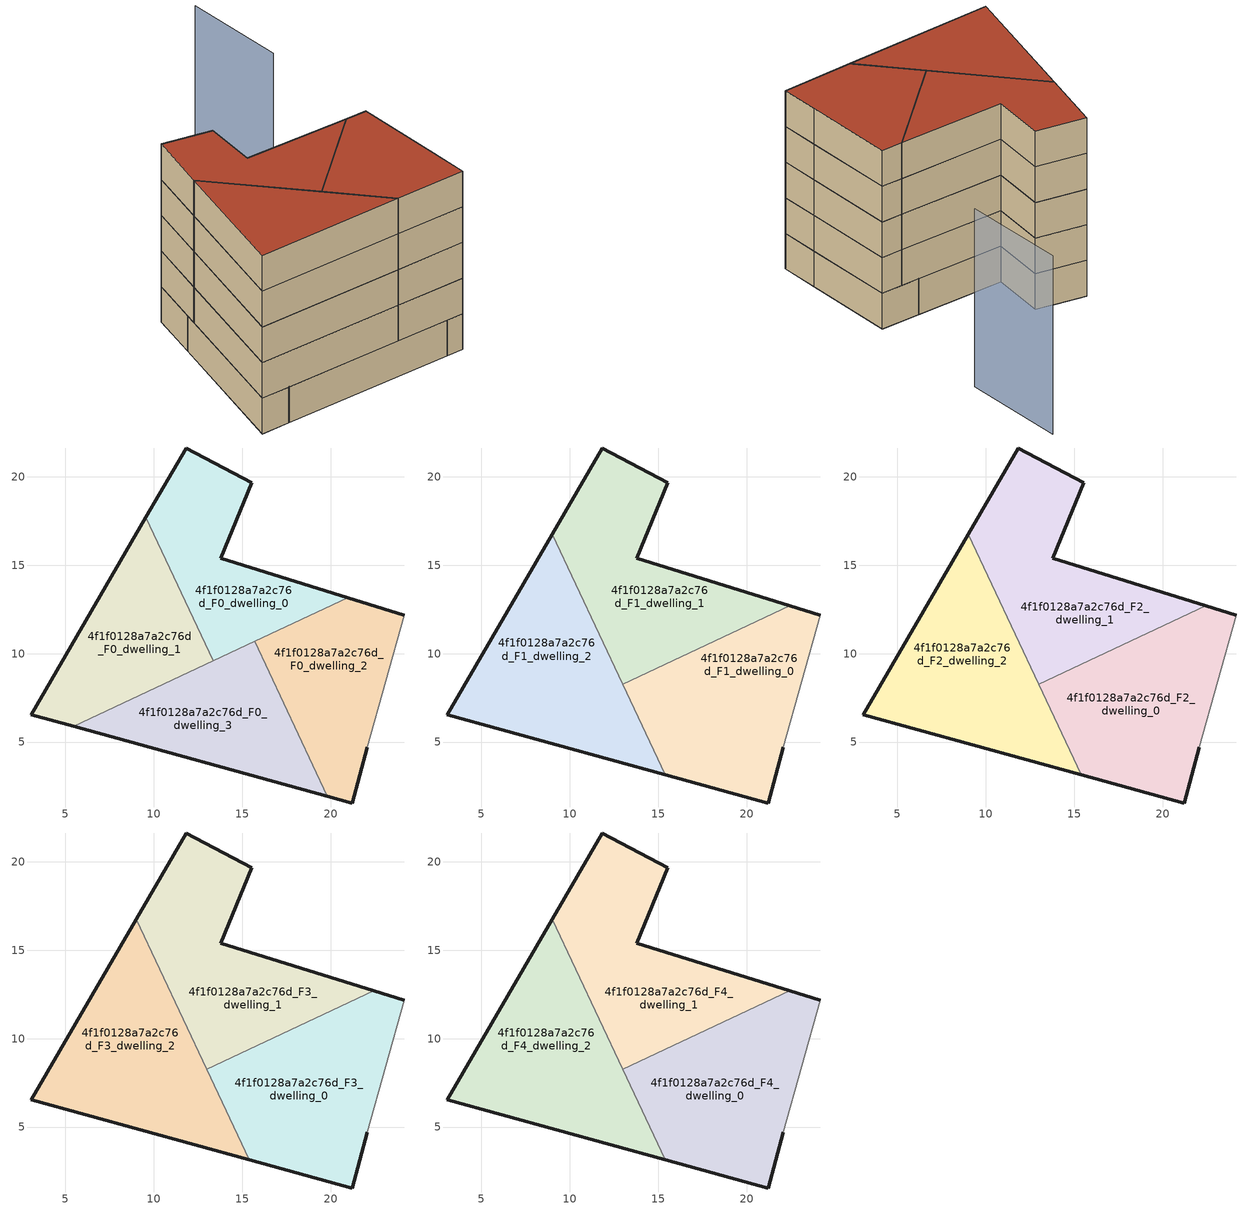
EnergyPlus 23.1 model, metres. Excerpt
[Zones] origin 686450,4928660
4f1f0128a7a2c76d_F0_dwelling_0
 floor ground (EU_floor_Construction): 20.95,13.16 13.76,15.39 15.52,19.67 11.82,21.62 9.55,17.7 13.36,9.59 z0
 wall outside (EU_wall_Construction): 9.55,17.7 11.82,21.62 15.52,19.67 13.76,15.39 20.95,13.16 z0:3
 wall to 4f1f0128a7a2c76d_F0_dwelling_1 (EU_wall_Construction): 13.36,9.59 9.55,17.7 z0:3
 wall to 4f1f0128a7a2c76d_F0_dwelling_2 (EU_wall_Construction): 20.95,13.16 15.69,10.69 z0:3
 wall to 4f1f0128a7a2c76d_F0_dwelling_3 (EU_wall_Construction): 15.69,10.69 13.36,9.59 z0:3
4f1f0128a7a2c76d_F0_dwelling_1
 floor ground (EU_floor_Construction): 13.36,9.59 9.55,17.7 3.07,6.55 5.47,5.89 z0
 wall outside (EU_wall_Construction): 5.47,5.89 3.07,6.55 9.55,17.7 z0:3
 wall to 4f1f0128a7a2c76d_F0_dwelling_3 (EU_wall_Construction): 13.36,9.59 5.47,5.89 z0:3
4f1f0128a7a2c76d_F0_dwelling_2
 floor ground (EU_floor_Construction): 21.2,1.56 22.06,4.7 24.13,12.18 20.95,13.16 15.69,10.69 19.8,1.95 z0
 wall outside (EU_wall_Construction): 20.95,13.16 24.13,12.18 / 22.06,4.7 21.2,1.56 19.8,1.95 z0:3
 wall adiabatic (EU_wall_Construction): 24.13,12.18 22.06,4.7 z0:3
 wall to 4f1f0128a7a2c76d_F0_dwelling_3 (EU_wall_Construction): 19.8,1.95 15.69,10.69 z0:3
4f1f0128a7a2c76d_F0_dwelling_3
 floor ground (EU_floor_Construction): 19.8,1.95 15.69,10.69 5.47,5.89 z0
 wall outside (EU_wall_Construction): 19.8,1.95 5.47,5.89 z0:3
4f1f0128a7a2c76d_F1_dwelling_0
 floor to 4f1f0128a7a2c76d_F0_dwelling_2 (EU_floor_Construction): 21.2,1.56 22.06,4.7 24.13,12.18 22.43,12.71 16.13,9.74 19.8,1.95 z3
 floor to 4f1f0128a7a2c76d_F0_dwelling_3 (EU_floor_Construction): 19.8,1.95 16.13,9.74 12.98,8.26 15.37,3.16 z3
 wall outside (EU_wall_Construction): 22.06,4.7 21.2,1.56 15.37,3.16 / 22.43,12.71 24.13,12.18 z3:6
 wall to 4f1f0128a7a2c76d_F1_dwelling_1 (EU_wall_Construction): 12.98,8.26 22.43,12.71 z3:6
 wall adiabatic (EU_wall_Construction): 24.13,12.18 22.06,4.7 z3:6
 wall to 4f1f0128a7a2c76d_F1_dwelling_2 (EU_wall_Construction): 15.37,3.16 12.98,8.26 z3:6
4f1f0128a7a2c76d_F1_dwelling_1
 floor to 4f1f0128a7a2c76d_F0_dwelling_0 (EU_floor_Construction): 20.95,13.16 13.76,15.39 15.52,19.67 11.82,21.62 9.55,17.7 13.36,9.59 z3
 floor to 4f1f0128a7a2c76d_F0_dwelling_1 (EU_floor_Construction): 13.36,9.59 9.55,17.7 8.99,16.74 12.53,9.2 z3
 floor to 4f1f0128a7a2c76d_F0_dwelling_2 (EU_floor_Construction): 22.43,12.71 20.95,13.16 15.69,10.69 16.13,9.74 z3
 floor to 4f1f0128a7a2c76d_F0_dwelling_3 (EU_floor_Construction): 16.13,9.74 15.69,10.69 12.53,9.2 12.98,8.26 z3
 wall outside (EU_wall_Construction): 8.99,16.74 11.82,21.62 15.52,19.67 13.76,15.39 22.43,12.71 z3:6
 wall to 4f1f0128a7a2c76d_F1_dwelling_2 (EU_wall_Construction): 12.98,8.26 8.99,16.74 z3:6
4f1f0128a7a2c76d_F1_dwelling_2
 floor to 4f1f0128a7a2c76d_F0_dwelling_1 (EU_floor_Construction): 12.53,9.2 8.99,16.74 3.07,6.55 5.48,5.89 z3
 floor to 4f1f0128a7a2c76d_F0_dwelling_3 (EU_floor_Construction): 15.37,3.16 12.53,9.2 5.48,5.89 z3
 wall outside (EU_wall_Construction): 15.37,3.16 3.07,6.55 8.99,16.74 z3:6
4f1f0128a7a2c76d_F2_dwelling_0
 floor to 4f1f0128a7a2c76d_F1_dwelling_0 (EU_floor_Construction): 21.2,1.56 22.06,4.7 24.13,12.18 22.43,12.71 12.98,8.26 15.37,3.16 z6
 wall outside (EU_wall_Construction): 22.06,4.7 21.2,1.56 15.37,3.16 / 22.43,12.71 24.13,12.18 z6:9
 wall to 4f1f0128a7a2c76d_F2_dwelling_1 (EU_wall_Construction): 12.98,8.26 22.43,12.71 z6:9
 wall adiabatic (EU_wall_Construction): 24.13,12.18 22.06,4.7 z6:9
 wall to 4f1f0128a7a2c76d_F2_dwelling_2 (EU_wall_Construction): 15.37,3.16 12.98,8.26 z6:9
4f1f0128a7a2c76d_F2_dwelling_1
 floor to 4f1f0128a7a2c76d_F1_dwelling_1 (EU_floor_Construction): 22.43,12.71 13.76,15.39 15.52,19.67 11.82,21.62 8.99,16.74 12.98,8.26 z6
 wall outside (EU_wall_Construction): 8.99,16.74 11.82,21.62 15.52,19.67 13.76,15.39 22.43,12.71 z6:9
 wall to 4f1f0128a7a2c76d_F2_dwelling_2 (EU_wall_Construction): 12.98,8.26 8.99,16.74 z6:9
4f1f0128a7a2c76d_F2_dwelling_2
 floor to 4f1f0128a7a2c76d_F1_dwelling_2 (EU_floor_Construction): 15.37,3.16 8.99,16.74 3.07,6.55 z6
 wall outside (EU_wall_Construction): 15.37,3.16 3.07,6.55 8.99,16.74 z6:9
4f1f0128a7a2c76d_F3_dwelling_0
 floor to 4f1f0128a7a2c76d_F2_dwelling_0 (EU_floor_Construction): 21.2,1.56 22.06,4.7 24.13,12.18 22.43,12.71 12.98,8.26 15.37,3.16 z9
 wall outside (EU_wall_Construction): 22.06,4.7 21.2,1.56 15.37,3.16 / 22.43,12.71 24.13,12.18 z9:12
 wall to 4f1f0128a7a2c76d_F3_dwelling_1 (EU_wall_Construction): 12.98,8.26 22.43,12.71 z9:12
 wall adiabatic (EU_wall_Construction): 24.13,12.18 22.06,4.7 z9:12
 wall to 4f1f0128a7a2c76d_F3_dwelling_2 (EU_wall_Construction): 15.37,3.16 12.98,8.26 z9:12
4f1f0128a7a2c76d_F3_dwelling_1
 floor to 4f1f0128a7a2c76d_F2_dwelling_1 (EU_floor_Construction): 22.43,12.71 13.76,15.39 15.52,19.67 11.82,21.62 8.99,16.74 12.98,8.26 z9
 wall outside (EU_wall_Construction): 8.99,16.74 11.82,21.62 15.52,19.67 13.76,15.39 22.43,12.71 z9:12
 wall to 4f1f0128a7a2c76d_F3_dwelling_2 (EU_wall_Construction): 12.98,8.26 8.99,16.74 z9:12
4f1f0128a7a2c76d_F3_dwelling_2
 floor to 4f1f0128a7a2c76d_F2_dwelling_2 (EU_floor_Construction): 15.37,3.16 8.99,16.74 3.07,6.55 z9
 wall outside (EU_wall_Construction): 15.37,3.16 3.07,6.55 8.99,16.74 z9:12
4f1f0128a7a2c76d_F4_dwelling_0
 floor to 4f1f0128a7a2c76d_F3_dwelling_0 (EU_floor_Construction): 21.2,1.56 22.06,4.7 24.13,12.18 22.43,12.71 12.98,8.26 15.37,3.16 z12
 wall outside (EU_wall_Construction): 22.06,4.7 21.2,1.56 15.37,3.16 / 22.43,12.71 24.13,12.18 z12:15
 wall to 4f1f0128a7a2c76d_F4_dwelling_1 (EU_wall_Construction): 12.98,8.26 22.43,12.71 z12:15
 wall adiabatic (EU_wall_Construction): 24.13,12.18 22.06,4.7 z12:15
 wall to 4f1f0128a7a2c76d_F4_dwelling_2 (EU_wall_Construction): 15.37,3.16 12.98,8.26 z12:15
 roof outside (EU_roof_Construction): 24.13,12.18 22.06,4.7 21.2,1.56 15.37,3.16 12.98,8.26 22.43,12.71 z15
4f1f0128a7a2c76d_F4_dwelling_1
 floor to 4f1f0128a7a2c76d_F3_dwelling_1 (EU_floor_Construction): 22.43,12.71 13.76,15.39 15.52,19.67 11.82,21.62 8.99,16.74 12.98,8.26 z12
 wall outside (EU_wall_Construction): 8.99,16.74 11.82,21.62 15.52,19.67 13.76,15.39 22.43,12.71 z12:15
 wall to 4f1f0128a7a2c76d_F4_dwelling_2 (EU_wall_Construction): 12.98,8.26 8.99,16.74 z12:15
 roof outside (EU_roof_Construction): 15.52,19.67 13.76,15.39 22.43,12.71 12.98,8.26 8.99,16.74 11.82,21.62 z15
4f1f0128a7a2c76d_F4_dwelling_2
 floor to 4f1f0128a7a2c76d_F3_dwelling_2 (EU_floor_Construction): 15.37,3.16 8.99,16.74 3.07,6.55 z12
 wall outside (EU_wall_Construction): 15.37,3.16 3.07,6.55 8.99,16.74 z12:15
 roof outside (EU_roof_Construction): 8.99,16.74 15.37,3.16 3.07,6.55 z15
shading: 26.99,22.36 29.21,30.81 z0:15
[Building]
EU S2 Campaign: North Axis=0; Terrain=City; Solar Distribution=FullExterior
[Site:Location]
Bologna: Latitude=44.5; Longitude=11.25; Time Zone=1; Elevation=37
[SizingPeriod:WeatherFileDays]
AnnualSizingPeriod: Begin Month=1; Begin Day of Month=1; End Month=12; End Day of Month=31; Day of Week for Start Day=Monday; Use Weather File Daylight Saving Period=No; Use Weather File Rain and Snow Indicators=No
[MATERIAL]
EU_InternalMass_Material: Roughness=MediumRough; Thickness=0.1; Conductivity=1; Density=1800; Specific Heat=900; Thermal Absorptance=0.9; Solar Absorptance=0.7; Visible Absorptance=0.7
[MATERIAL:NOMASS] Roughness=MediumRough; Thermal Absorptance=0.9; Solar Absorptance=0.7; Visible Absorptance=0.7
Name | Thermal Resistance
EU_wall_NoMass | 0.905828
EU_roof_NoMass | 0.37593
EU_floor_NoMass | 0.67114
[CONSTRUCTION]
EU_wall_Construction: EU_wall_NoMass
EU_roof_Construction: EU_roof_NoMass
EU_floor_Construction: EU_floor_NoMass
EU_InternalMass_Construction: EU_InternalMass_Material
[ZONE] Type=1; Multiplier=1; Ceiling Height=autocalculate; Floor Area=autocalculate; Part of Total Floor Area=Yes
Name | Volume
4f1f0128a7a2c76d_F0_dwelling_0 | 163.531
4f1f0128a7a2c76d_F1_dwelling_0; 4f1f0128a7a2c76d_F2_dwelling_0; 4f1f0128a7a2c76d_F3_dwelling_0; 4f1f0128a7a2c76d_F4_dwelling_0 | 218.046
4f1f0128a7a2c76d_F0_dwelling_1; 4f1f0128a7a2c76d_F0_dwelling_2 | 163.537
4f1f0128a7a2c76d_F1_dwelling_1; 4f1f0128a7a2c76d_F2_dwelling_1; 4f1f0128a7a2c76d_F3_dwelling_1; 4f1f0128a7a2c76d_F4_dwelling_1 | 218.048
4f1f0128a7a2c76d_F1_dwelling_2; 4f1f0128a7a2c76d_F2_dwelling_2; 4f1f0128a7a2c76d_F3_dwelling_2; 4f1f0128a7a2c76d_F4_dwelling_2 | 218.052
4f1f0128a7a2c76d_F0_dwelling_3 | 163.536
[INTERNALMASS] Construction=EU_InternalMass_Construction
Name | Zone or ZoneList | Surface Area
4f1f0128a7a2c76d_F0_dwelling_0_EU_InternalMass | 4f1f0128a7a2c76d_F0_dwelling_0 | 54.5105
4f1f0128a7a2c76d_F0_dwelling_1_EU_InternalMass | 4f1f0128a7a2c76d_F0_dwelling_1 | 54.5125
4f1f0128a7a2c76d_F0_dwelling_2_EU_InternalMass | 4f1f0128a7a2c76d_F0_dwelling_2 | 54.5125
4f1f0128a7a2c76d_F0_dwelling_3_EU_InternalMass | 4f1f0128a7a2c76d_F0_dwelling_3 | 54.5122
4f1f0128a7a2c76d_F1_dwelling_0_EU_InternalMass | 4f1f0128a7a2c76d_F1_dwelling_0 | 72.6812
4f1f0128a7a2c76d_F1_dwelling_1_EU_InternalMass | 4f1f0128a7a2c76d_F1_dwelling_1 | 72.6811
4f1f0128a7a2c76d_F1_dwelling_2_EU_InternalMass | 4f1f0128a7a2c76d_F1_dwelling_2 | 72.6841
4f1f0128a7a2c76d_F2_dwelling_0_EU_InternalMass | 4f1f0128a7a2c76d_F2_dwelling_0 | 72.6812
4f1f0128a7a2c76d_F2_dwelling_1_EU_InternalMass | 4f1f0128a7a2c76d_F2_dwelling_1 | 72.6811
4f1f0128a7a2c76d_F2_dwelling_2_EU_InternalMass | 4f1f0128a7a2c76d_F2_dwelling_2 | 72.6841
4f1f0128a7a2c76d_F3_dwelling_0_EU_InternalMass | 4f1f0128a7a2c76d_F3_dwelling_0 | 72.6812
4f1f0128a7a2c76d_F3_dwelling_1_EU_InternalMass | 4f1f0128a7a2c76d_F3_dwelling_1 | 72.6811
4f1f0128a7a2c76d_F3_dwelling_2_EU_InternalMass | 4f1f0128a7a2c76d_F3_dwelling_2 | 72.6841
4f1f0128a7a2c76d_F4_dwelling_0_EU_InternalMass | 4f1f0128a7a2c76d_F4_dwelling_0 | 72.6812
4f1f0128a7a2c76d_F4_dwelling_1_EU_InternalMass | 4f1f0128a7a2c76d_F4_dwelling_1 | 72.6811
4f1f0128a7a2c76d_F4_dwelling_2_EU_InternalMass | 4f1f0128a7a2c76d_F4_dwelling_2 | 72.6841
[OTHEREQUIPMENT] Fuel Type=Electricity; Design Level Calculation Method=Watts/Area; Power per Zone Floor Area=1; Fraction Latent=0; Fraction Radiant=0; Fraction Lost=0; Carbon Dioxide Generation Rate=0; EndUse Subcategory=EU_Step8_InternalGains
Name | Zone or ZoneList or Space or SpaceList | Schedule
EU_Step8_InternalGain_4f1f0128a7a2c76d_F0_dwelling_0_f000 | 4f1f0128a7a2c76d_F0_dwelling_0 | EU_Step8_GainSchedule_4f1f0128a7a2c76d_F0_dwelling_0_f000
EU_Step8_InternalGain_4f1f0128a7a2c76d_F0_dwelling_1_f000 | 4f1f0128a7a2c76d_F0_dwelling_1 | EU_Step8_GainSchedule_4f1f0128a7a2c76d_F0_dwelling_1_f000
EU_Step8_InternalGain_4f1f0128a7a2c76d_F0_dwelling_2_f000 | 4f1f0128a7a2c76d_F0_dwelling_2 | EU_Step8_GainSchedule_4f1f0128a7a2c76d_F0_dwelling_2_f000
EU_Step8_InternalGain_4f1f0128a7a2c76d_F0_dwelling_3_f000 | 4f1f0128a7a2c76d_F0_dwelling_3 | EU_Step8_GainSchedule_4f1f0128a7a2c76d_F0_dwelling_3_f000
EU_Step8_InternalGain_4f1f0128a7a2c76d_F1_dwelling_0_f000 | 4f1f0128a7a2c76d_F1_dwelling_0 | EU_Step8_GainSchedule_4f1f0128a7a2c76d_F1_dwelling_0_f000
EU_Step8_InternalGain_4f1f0128a7a2c76d_F1_dwelling_1_f000 | 4f1f0128a7a2c76d_F1_dwelling_1 | EU_Step8_GainSchedule_4f1f0128a7a2c76d_F1_dwelling_1_f000
EU_Step8_InternalGain_4f1f0128a7a2c76d_F1_dwelling_2_f000 | 4f1f0128a7a2c76d_F1_dwelling_2 | EU_Step8_GainSchedule_4f1f0128a7a2c76d_F1_dwelling_2_f000
EU_Step8_InternalGain_4f1f0128a7a2c76d_F2_dwelling_0_f000 | 4f1f0128a7a2c76d_F2_dwelling_0 | EU_Step8_GainSchedule_4f1f0128a7a2c76d_F2_dwelling_0_f000
EU_Step8_InternalGain_4f1f0128a7a2c76d_F2_dwelling_1_f000 | 4f1f0128a7a2c76d_F2_dwelling_1 | EU_Step8_GainSchedule_4f1f0128a7a2c76d_F2_dwelling_1_f000
EU_Step8_InternalGain_4f1f0128a7a2c76d_F2_dwelling_2_f000 | 4f1f0128a7a2c76d_F2_dwelling_2 | EU_Step8_GainSchedule_4f1f0128a7a2c76d_F2_dwelling_2_f000
EU_Step8_InternalGain_4f1f0128a7a2c76d_F3_dwelling_0_f000 | 4f1f0128a7a2c76d_F3_dwelling_0 | EU_Step8_GainSchedule_4f1f0128a7a2c76d_F3_dwelling_0_f000
EU_Step8_InternalGain_4f1f0128a7a2c76d_F3_dwelling_1_f000 | 4f1f0128a7a2c76d_F3_dwelling_1 | EU_Step8_GainSchedule_4f1f0128a7a2c76d_F3_dwelling_1_f000
EU_Step8_InternalGain_4f1f0128a7a2c76d_F3_dwelling_2_f000 | 4f1f0128a7a2c76d_F3_dwelling_2 | EU_Step8_GainSchedule_4f1f0128a7a2c76d_F3_dwelling_2_f000
EU_Step8_InternalGain_4f1f0128a7a2c76d_F4_dwelling_0_f000 | 4f1f0128a7a2c76d_F4_dwelling_0 | EU_Step8_GainSchedule_4f1f0128a7a2c76d_F4_dwelling_0_f000
EU_Step8_InternalGain_4f1f0128a7a2c76d_F4_dwelling_1_f000 | 4f1f0128a7a2c76d_F4_dwelling_1 | EU_Step8_GainSchedule_4f1f0128a7a2c76d_F4_dwelling_1_f000
EU_Step8_InternalGain_4f1f0128a7a2c76d_F4_dwelling_2_f000 | 4f1f0128a7a2c76d_F4_dwelling_2 | EU_Step8_GainSchedule_4f1f0128a7a2c76d_F4_dwelling_2_f000
[ZONEVENTILATION:DESIGNFLOWRATE] Schedule=EU_AlwaysOn; Design Flow Rate Calculation Method=AirChanges/Hour; Air Changes per Hour=0.73129; Ventilation Type=Natural; Fan Pressure Rise=0; Fan Total Efficiency=1; Constant Term Coefficient=1; Temperature Term Coefficient=0; Velocity Term Coefficient=0; Velocity Squared Term Coefficient=0; Minimum Indoor Temperature=-100; Maximum Indoor Temperature=100; Delta Temperature=-100; Minimum Outdoor Temperature=-100; Maximum Outdoor Temperature=100; Maximum Wind Speed=40
Name | Zone or ZoneList or Space or SpaceList
EU_ConstantAir_4f1f0128a7a2c76d_F0_dwelling_0 | 4f1f0128a7a2c76d_F0_dwelling_0
EU_ConstantAir_4f1f0128a7a2c76d_F0_dwelling_1 | 4f1f0128a7a2c76d_F0_dwelling_1
EU_ConstantAir_4f1f0128a7a2c76d_F0_dwelling_2 | 4f1f0128a7a2c76d_F0_dwelling_2
EU_ConstantAir_4f1f0128a7a2c76d_F0_dwelling_3 | 4f1f0128a7a2c76d_F0_dwelling_3
EU_ConstantAir_4f1f0128a7a2c76d_F1_dwelling_0 | 4f1f0128a7a2c76d_F1_dwelling_0
EU_ConstantAir_4f1f0128a7a2c76d_F1_dwelling_1 | 4f1f0128a7a2c76d_F1_dwelling_1
EU_ConstantAir_4f1f0128a7a2c76d_F1_dwelling_2 | 4f1f0128a7a2c76d_F1_dwelling_2
EU_ConstantAir_4f1f0128a7a2c76d_F2_dwelling_0 | 4f1f0128a7a2c76d_F2_dwelling_0
EU_ConstantAir_4f1f0128a7a2c76d_F2_dwelling_1 | 4f1f0128a7a2c76d_F2_dwelling_1
EU_ConstantAir_4f1f0128a7a2c76d_F2_dwelling_2 | 4f1f0128a7a2c76d_F2_dwelling_2
EU_ConstantAir_4f1f0128a7a2c76d_F3_dwelling_0 | 4f1f0128a7a2c76d_F3_dwelling_0
EU_ConstantAir_4f1f0128a7a2c76d_F3_dwelling_1 | 4f1f0128a7a2c76d_F3_dwelling_1
EU_ConstantAir_4f1f0128a7a2c76d_F3_dwelling_2 | 4f1f0128a7a2c76d_F3_dwelling_2
EU_ConstantAir_4f1f0128a7a2c76d_F4_dwelling_0 | 4f1f0128a7a2c76d_F4_dwelling_0
EU_ConstantAir_4f1f0128a7a2c76d_F4_dwelling_1 | 4f1f0128a7a2c76d_F4_dwelling_1
EU_ConstantAir_4f1f0128a7a2c76d_F4_dwelling_2 | 4f1f0128a7a2c76d_F4_dwelling_2
[HVACTEMPLATE:THERMOSTAT] Constant Heating Setpoint=20; Constant Cooling Setpoint=50
EU_HeatOnly_4f1f0128a7a2c76d_F0_dwelling_0; EU_HeatOnly_4f1f0128a7a2c76d_F0_dwelling_1; EU_HeatOnly_4f1f0128a7a2c76d_F0_dwelling_2; EU_HeatOnly_4f1f0128a7a2c76d_F0_dwelling_3; EU_HeatOnly_4f1f0128a7a2c76d_F1_dwelling_0; EU_HeatOnly_4f1f0128a7a2c76d_F1_dwelling_1; EU_HeatOnly_4f1f0128a7a2c76d_F1_dwelling_2; EU_HeatOnly_4f1f0128a7a2c76d_F2_dwelling_0; EU_HeatOnly_4f1f0128a7a2c76d_F2_dwelling_1; EU_HeatOnly_4f1f0128a7a2c76d_F2_dwelling_2; EU_HeatOnly_4f1f0128a7a2c76d_F3_dwelling_0; EU_HeatOnly_4f1f0128a7a2c76d_F3_dwelling_1; EU_HeatOnly_4f1f0128a7a2c76d_F3_dwelling_2; EU_HeatOnly_4f1f0128a7a2c76d_F4_dwelling_0; EU_HeatOnly_4f1f0128a7a2c76d_F4_dwelling_1; EU_HeatOnly_4f1f0128a7a2c76d_F4_dwelling_2
[HVACTEMPLATE:ZONE:IDEALLOADSAIRSYSTEM] System Availability Schedule=EU_AlwaysOn; Maximum Heating Supply Air Temperature=50; Minimum Cooling Supply Air Temperature=13; Maximum Heating Supply Air Humidity Ratio=0.0156; Minimum Cooling Supply Air Humidity Ratio=0.0077; Heating Limit=NoLimit; Cooling Limit=NoLimit; Heating Availability Schedule=EU_AlwaysOn; Cooling Availability Schedule=EU_CoolingOff; Dehumidification Control Type=ConstantSensibleHeatRatio; Cooling Sensible Heat Ratio=0.7; Dehumidification Setpoint=60; Humidification Control Type=None; Humidification Setpoint=30; Outdoor Air Method=None; Outdoor Air Flow Rate per Person=0.00944; Outdoor Air Flow Rate per Zone Floor Area=0; Outdoor Air Flow Rate per Zone=0; Demand Controlled Ventilation Type=None; Outdoor Air Economizer Type=NoEconomizer; Heat Recovery Type=None; Sensible Heat Recovery Effectiveness=0.7; Latent Heat Recovery Effectiveness=0.65
Name | Template Thermostat
4f1f0128a7a2c76d_F0_dwelling_0 | EU_HeatOnly_4f1f0128a7a2c76d_F0_dwelling_0
4f1f0128a7a2c76d_F0_dwelling_1 | EU_HeatOnly_4f1f0128a7a2c76d_F0_dwelling_1
4f1f0128a7a2c76d_F0_dwelling_2 | EU_HeatOnly_4f1f0128a7a2c76d_F0_dwelling_2
4f1f0128a7a2c76d_F0_dwelling_3 | EU_HeatOnly_4f1f0128a7a2c76d_F0_dwelling_3
4f1f0128a7a2c76d_F1_dwelling_0 | EU_HeatOnly_4f1f0128a7a2c76d_F1_dwelling_0
4f1f0128a7a2c76d_F1_dwelling_1 | EU_HeatOnly_4f1f0128a7a2c76d_F1_dwelling_1
4f1f0128a7a2c76d_F1_dwelling_2 | EU_HeatOnly_4f1f0128a7a2c76d_F1_dwelling_2
4f1f0128a7a2c76d_F2_dwelling_0 | EU_HeatOnly_4f1f0128a7a2c76d_F2_dwelling_0
4f1f0128a7a2c76d_F2_dwelling_1 | EU_HeatOnly_4f1f0128a7a2c76d_F2_dwelling_1
4f1f0128a7a2c76d_F2_dwelling_2 | EU_HeatOnly_4f1f0128a7a2c76d_F2_dwelling_2
4f1f0128a7a2c76d_F3_dwelling_0 | EU_HeatOnly_4f1f0128a7a2c76d_F3_dwelling_0
4f1f0128a7a2c76d_F3_dwelling_1 | EU_HeatOnly_4f1f0128a7a2c76d_F3_dwelling_1
4f1f0128a7a2c76d_F3_dwelling_2 | EU_HeatOnly_4f1f0128a7a2c76d_F3_dwelling_2
4f1f0128a7a2c76d_F4_dwelling_0 | EU_HeatOnly_4f1f0128a7a2c76d_F4_dwelling_0
4f1f0128a7a2c76d_F4_dwelling_1 | EU_HeatOnly_4f1f0128a7a2c76d_F4_dwelling_1
4f1f0128a7a2c76d_F4_dwelling_2 | EU_HeatOnly_4f1f0128a7a2c76d_F4_dwelling_2
[SIZING:ZONE] Zone Cooling Design Supply Air Temperature Input Method=SupplyAirTemperature; Zone Cooling Design Supply Air Temperature=13; Zone Heating Design Supply Air Temperature Input Method=SupplyAirTemperature; Zone Heating Design Supply Air Temperature=50; Zone Cooling Design Supply Air Humidity Ratio=0.008; Zone Heating Design Supply Air Humidity Ratio=0.008; Cooling Design Air Flow Method=DesignDay; Cooling Design Air Flow Rate=0; Cooling Minimum Air Flow per Zone Floor Area=0.000762; Cooling Minimum Air Flow=0; Cooling Minimum Air Flow Fraction=0.2; Heating Design Air Flow Method=DesignDay; Heating Design Air Flow Rate=0; Heating Maximum Air Flow per Zone Floor Area=0.002032; Heating Maximum Air Flow=0.141576; Heating Maximum Air Flow Fraction=0.3; Account for Dedicated Outdoor Air System=No; Dedicated Outdoor Air System Control Strategy=NeutralSupplyAir; Dedicated Outdoor Air Low Setpoint Temperature for Design=autosize; Dedicated Outdoor Air High Setpoint Temperature for Design=autosize; Zone Load Sizing Method=Sensible Load Only No Latent Load; Zone Latent Cooling Design Supply Air Humidity Ratio Input Method=HumidityRatioDifference; Zone Cooling Design Supply Air Humidity Ratio Difference=0.005; Zone Latent Heating Design Supply Air Humidity Ratio Input Method=HumidityRatioDifference; Zone Humidification Design Supply Air Humidity Ratio Difference=0.005
4f1f0128a7a2c76d_F0_dwelling_0; 4f1f0128a7a2c76d_F0_dwelling_1; 4f1f0128a7a2c76d_F0_dwelling_2; 4f1f0128a7a2c76d_F0_dwelling_3; 4f1f0128a7a2c76d_F1_dwelling_0; 4f1f0128a7a2c76d_F1_dwelling_1; 4f1f0128a7a2c76d_F1_dwelling_2; 4f1f0128a7a2c76d_F2_dwelling_0; 4f1f0128a7a2c76d_F2_dwelling_1; 4f1f0128a7a2c76d_F2_dwelling_2; 4f1f0128a7a2c76d_F3_dwelling_0; 4f1f0128a7a2c76d_F3_dwelling_1; 4f1f0128a7a2c76d_F3_dwelling_2; 4f1f0128a7a2c76d_F4_dwelling_0; 4f1f0128a7a2c76d_F4_dwelling_1; 4f1f0128a7a2c76d_F4_dwelling_2
[SCHEDULE:CONSTANT]
Name | Hourly Value
EU_AlwaysOn | 1
EU_CoolingOff | 0
[SCHEDULE:FILE] Column Number=1; Rows to Skip at Top=0; Number of Hours of Data=8760; Column Separator=Comma; Interpolate to Timestep=No; Minutes per Item=60; Adjust Schedule for Daylight Savings=Yes
Name | File
EU_Step8_GainSchedule_4f1f0128a7a2c76d_F0_dwelling_0_f000 | ../../schedules/4f1f0128a7a2c76d/4f1f0128a7a2c76d_F0_dwelling_0_f000_gain.csv
EU_Step8_GainSchedule_4f1f0128a7a2c76d_F0_dwelling_1_f000 | ../../schedules/4f1f0128a7a2c76d/4f1f0128a7a2c76d_F0_dwelling_1_f000_gain.csv
EU_Step8_GainSchedule_4f1f0128a7a2c76d_F0_dwelling_2_f000 | ../../schedules/4f1f0128a7a2c76d/4f1f0128a7a2c76d_F0_dwelling_2_f000_gain.csv
EU_Step8_GainSchedule_4f1f0128a7a2c76d_F0_dwelling_3_f000 | ../../schedules/4f1f0128a7a2c76d/4f1f0128a7a2c76d_F0_dwelling_3_f000_gain.csv
EU_Step8_GainSchedule_4f1f0128a7a2c76d_F1_dwelling_0_f000 | ../../schedules/4f1f0128a7a2c76d/4f1f0128a7a2c76d_F1_dwelling_0_f000_gain.csv
EU_Step8_GainSchedule_4f1f0128a7a2c76d_F1_dwelling_1_f000 | ../../schedules/4f1f0128a7a2c76d/4f1f0128a7a2c76d_F1_dwelling_1_f000_gain.csv
EU_Step8_GainSchedule_4f1f0128a7a2c76d_F1_dwelling_2_f000 | ../../schedules/4f1f0128a7a2c76d/4f1f0128a7a2c76d_F1_dwelling_2_f000_gain.csv
EU_Step8_GainSchedule_4f1f0128a7a2c76d_F2_dwelling_0_f000 | ../../schedules/4f1f0128a7a2c76d/4f1f0128a7a2c76d_F2_dwelling_0_f000_gain.csv
EU_Step8_GainSchedule_4f1f0128a7a2c76d_F2_dwelling_1_f000 | ../../schedules/4f1f0128a7a2c76d/4f1f0128a7a2c76d_F2_dwelling_1_f000_gain.csv
EU_Step8_GainSchedule_4f1f0128a7a2c76d_F2_dwelling_2_f000 | ../../schedules/4f1f0128a7a2c76d/4f1f0128a7a2c76d_F2_dwelling_2_f000_gain.csv
EU_Step8_GainSchedule_4f1f0128a7a2c76d_F3_dwelling_0_f000 | ../../schedules/4f1f0128a7a2c76d/4f1f0128a7a2c76d_F3_dwelling_0_f000_gain.csv
EU_Step8_GainSchedule_4f1f0128a7a2c76d_F3_dwelling_1_f000 | ../../schedules/4f1f0128a7a2c76d/4f1f0128a7a2c76d_F3_dwelling_1_f000_gain.csv
EU_Step8_GainSchedule_4f1f0128a7a2c76d_F3_dwelling_2_f000 | ../../schedules/4f1f0128a7a2c76d/4f1f0128a7a2c76d_F3_dwelling_2_f000_gain.csv
EU_Step8_GainSchedule_4f1f0128a7a2c76d_F4_dwelling_0_f000 | ../../schedules/4f1f0128a7a2c76d/4f1f0128a7a2c76d_F4_dwelling_0_f000_gain.csv
EU_Step8_GainSchedule_4f1f0128a7a2c76d_F4_dwelling_1_f000 | ../../schedules/4f1f0128a7a2c76d/4f1f0128a7a2c76d_F4_dwelling_1_f000_gain.csv
EU_Step8_GainSchedule_4f1f0128a7a2c76d_F4_dwelling_2_f000 | ../../schedules/4f1f0128a7a2c76d/4f1f0128a7a2c76d_F4_dwelling_2_f000_gain.csv
